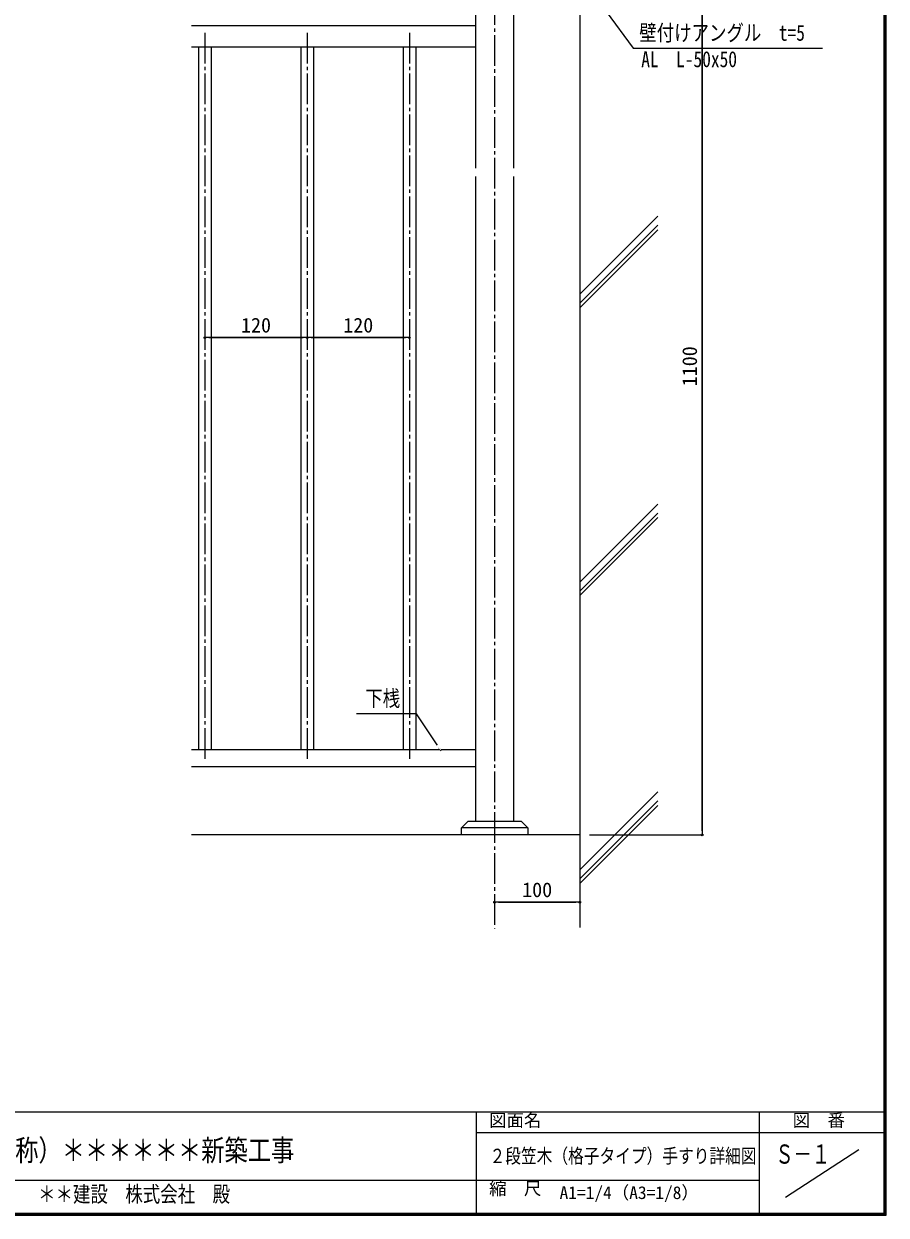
# Model space of a CAD drawing. Units: millimetres at full size. Extents: x -1603 to 1599, y -1129 to 1133.
# Drawn here: x 587 to 1599, y -1129 to 269 of the extents above; entities that cross this region are included whole.
import ezdxf
from ezdxf.enums import TextEntityAlignment as Align

# ---------------------------------------------------------------- set-up
doc = ezdxf.new("R2010")
doc.units = ezdxf.units.MM
doc.header["$LTSCALE"] = 4
doc.header["$PDMODE"] = 32
doc.header["$PDSIZE"] = 2
doc.linetypes.add('CHAIN2', pattern=[12, 9, -1, 1, -1])
for name, color, linetype, lineweight in [('0-0_0', 7, 'Continuous', 18), ('0-1_1手摺寸法', 3, 'Continuous', 18), ('0-4_2躯体線', 4, 'Continuous', 9), ('0-5_3中心線', 2, 'CHAIN2', 18), ('0-7_42ｱﾙﾐ部品', 6, 'Continuous', 18), ('0-F_WAKU', 7, 'Continuous', 18), ('1-0_WHITE', 7, 'Continuous', 18)]:
    doc.layers.add(name, color=color, linetype=linetype, lineweight=lineweight)
doc.layers.add('0-D_MOJI', color=6, linetype='Continuous')
doc.styles.add('ＭＳ ゴシック', font='')
doc.styles.get('ＭＳ ゴシック').set_extended_font_data('MS Gothic')

msp = doc.modelspace()

# ---------------------------------------------------------------- linework, layer by layer
at = {"layer": '0-0_0'}
for p, q in [((1117.19, 372.198), (1117.19, 99.672)), ((1162.19, 99.672), (1162.19, 372.198)), ((1117.19, 89.843), (1117.19, -666.599)), ((1162.19, -666.599), (1162.19, 89.843)), ((1178.69, -674.599), (1100.69, -674.599))]:
    msp.add_line(p, q, dxfattribs=at)
for points in [[(1238.782, 327.049), (1302.437, 240.394), (1524.681, 240.394)], [(1077.062, -584.055), (1048.012, -540.772), (977.494, -540.772)]]:
    msp.add_lwpolyline(points, dxfattribs=at)
msp.add_lwpolyline([(1178.69, -682.802), (1100.69, -682.802), (1100.69, -674.599), (1108.69, -666.599), (1170.69, -666.599), (1178.69, -674.599)], close=True, dxfattribs=at)
at = {"layer": '0-1_1手摺寸法'}
for p, q in [((1383.243, 417.198), (1383.243, -682.802)), ((1383.243, -678.202), (1383.243, 412.598)), ((799.69, -80.321), (799.69, -99.242)), ((919.69, -80.321), (919.69, -99.242)), ((919.69, -80.321), (919.69, -99.242)), ((1039.69, -80.321), (1039.69, -99.242)), ((919.69, -99.242), (799.69, -99.242)), ((804.29, -99.242), (915.09, -99.242)), ((1039.69, -99.242), (919.69, -99.242)), ((924.29, -99.242), (1035.09, -99.242)), ((1251.19, -682.802), (1383.243, -682.802)), ((1139.69, -759.489), (1139.69, -761.846)), ((1239.69, -761.846), (1139.69, -761.846)), ((1144.29, -761.846), (1235.09, -761.846)), ((1239.69, -759.489), (1239.69, -761.846))]:
    msp.add_line(p, q, dxfattribs=at)
for p in [(799.69, -99.242), (919.69, -99.242), (1039.69, -99.242), (1383.243, -682.802), (1139.69, -761.846), (1239.69, -761.846)]:
    msp.add_point(p, dxfattribs=at)
at = {"layer": '0-4_2躯体線'}
for p, q in [((1239.69, 476.43), (1239.69, -791.34)), ((1239.69, -48.354), (1331.279, 43.234)), ((1239.69, -58.963), (1331.279, 32.626)), ((1239.69, -64.257), (1331.279, 27.332)), ((1239.69, -386.111), (1331.279, -294.522)), ((1239.69, -396.72), (1331.279, -305.131)), ((1239.69, -402.013), (1331.279, -310.425)), ((1239.69, -723.868), (1331.279, -632.279)), ((1239.69, -734.476), (1331.279, -642.888)), ((1239.69, -739.77), (1331.279, -648.181)), ((1239.69, -682.802), (783.861, -682.802))]:
    msp.add_line(p, q, dxfattribs=at)
at = {"layer": '0-5_3中心線'}
for p, q in [((1139.69, 495.698), (1139.69, -792.532)), ((799.69, 258.585), (799.69, -594.513)), ((919.69, 258.585), (919.69, -594.513)), ((1039.69, 258.585), (1039.69, -594.513))]:
    msp.add_line(p, q, dxfattribs=at)
at = {"layer": '0-7_42ｱﾙﾐ部品'}
for p, q in [((783.861, 267.198), (1117.19, 267.198)), ((783.861, 242.198), (1117.19, 242.198)), ((1117.19, -582.802), (783.861, -582.802)), ((1117.19, -602.802), (783.861, -602.802))]:
    msp.add_line(p, q, dxfattribs=at)
at = {"layer": '0-F_WAKU'}
for p, q in [((1598.728, -1128.509), (1598.728, 1132.691)), ((1599.328, -1129.109), (1599.328, 1133.291)), ((1596.928, -1126.709), (1596.928, 1130.891)), ((1597.528, -1127.309), (1597.528, 1131.491)), ((1598.128, -1127.909), (1598.128, 1132.091)), ((-1601.872, -1007.909), (1598.128, -1007.909)), ((1118.128, -1007.909), (1118.128, -1127.909)), ((1450.128, -1007.909), (1450.128, -1127.909)), ((1118.128, -1031.909), (1598.128, -1031.909)), ((1480.962, -1107.909), (1567.295, -1051.909)), ((442.128, -1087.909), (1450.128, -1087.909)), ((-1603.072, -1129.109), (1599.328, -1129.109)), ((-1602.472, -1128.509), (1598.728, -1128.509)), ((-1601.872, -1127.909), (1598.128, -1127.909)), ((-1601.272, -1127.309), (1597.528, -1127.309)), ((-1600.672, -1126.709), (1596.928, -1126.709))]:
    msp.add_line(p, q, dxfattribs=at)
at = {"layer": '1-0_WHITE'}
for p, q in [((792.19, 242.198), (792.19, -582.802)), ((807.19, 242.198), (807.19, -582.802)), ((912.19, 242.198), (912.19, -582.802)), ((927.19, 242.198), (927.19, -582.802)), ((1032.19, 242.198), (1032.19, -582.802)), ((1047.19, 242.198), (1047.19, -582.802))]:
    msp.add_line(p, q, dxfattribs=at)

# ---------------------------------------------------------------- texts
at = {"layer": '0-0_0', "style": 'ＭＳ ゴシック'}
for s, height, width, p in [('壁付けアングル\u3000t=5', 18.77, 0.8, (1309.46, 243.537)), ('AL\u3000L-50x50', 18.77, 0.8, (1311.836, 212.552)), ('下桟', 18.77, 0.8, (987.88, -537.629)), ('（仮称）＊＊＊＊＊＊新築工事', 25.02, 0.8, (522.373, -1072.936)), ('２段笠木（格子タイプ）手すり詳細図', 16.89, 0.8, (1133.796, -1073.1)), ('Ｓ－１', 22.52, 0.7, (1469.145, -1075.423)), ('＊＊建設\u3000株式会社\u3000殿', 18.77, 0.8, (603.856, -1119.391))]:
    msp.add_text(s, height=height, dxfattribs=dict(at, width=width)).set_placement(p, align=Align.BOTTOM_LEFT)
msp.add_text('A1=1/4（A3=1/8）', height=15.01, dxfattribs=at).set_placement((1215.973, -1114.668), align=Align.BOTTOM_LEFT)
at = {"layer": '0-1_1手摺寸法', "style": 'ＭＳ ゴシック'}
for s, p in [('120', (842.026, -98.423)), ('120', (962.026, -98.423)), ('100', (1172.026, -761.027))]:
    msp.add_text(s, height=17.27, dxfattribs=at).set_placement(p, align=Align.BOTTOM_LEFT)
msp.add_text('1100', height=17.27, rotation=90, dxfattribs=at).set_placement((1382.425, -156.354), align=Align.BOTTOM_LEFT)
at = {"layer": '0-D_MOJI', "style": 'ＭＳ ゴシック'}
for s, p in [('図面名', (1133.236, -1029.751)), ('図  番', (1489.551, -1029.751)), ('縮  尺', (1133.236, -1109.751))]:
    msp.add_text(s, height=15.01, dxfattribs=at).set_placement(p, align=Align.BOTTOM_LEFT)

# ---------------------------------------------------------------- next in the draw order: wipeouts: each hides what was drawn before it
msp.add_wipeout([(1071.518, -578.287), (1073.825, -576.739), (1077.062, -584.055), (1077.062, -584.055)])

doc.saveas('drawing.dxf')
